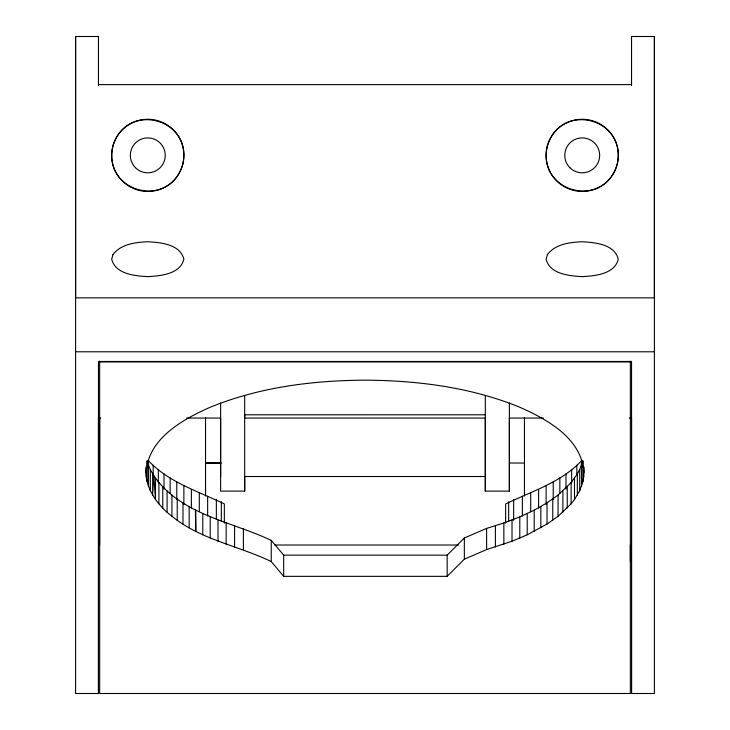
<?xml version="1.0" encoding="UTF-8"?>
<svg xmlns="http://www.w3.org/2000/svg" width="730" height="730" viewBox="0 0 730 730"><rect width="100%" height="100%" fill="white"/><g stroke="black" fill="none" stroke-linecap="round" stroke-linejoin="round"><path stroke-width="1.09" d="M98.459 85.547L98.459 36.5L75.601 36.5L75.601 297.858L654.399 297.849L654.399 36.5L631.541 36.5L631.541 85.547M75.601 36.5L75.601 693.5L98.459 693.5L98.459 417.469M99.663 545.027L99.663 418.482M583.918 467.09L583.644 477.201L582.859 481.727L579.702 490.715L574.492 499.521L571.115 503.828L558.067 516.274L547.016 524.058L527.215 534.798L512.013 541.213L486.609 549.59L464.344 559.18L447.161 576.344L283.678 576.344L271.241 561.58C238.564 545.73 200.777 539.735 171.933 516.274C156.786 504.731 144.084 487.019 146.109 467.09M146.356 477.201L146.356 467.163M147.141 481.727L147.141 460.53M148.455 486.244L148.455 465.046L147.405 461.433M148.528 465.229L148.528 460.84C169.068 482.521 198.368 491.363 224.347 503.919L224.347 523.173M150.298 490.715L150.298 469.518L148.455 465.046M152.643 473.943L152.643 495.141L153.756 475.622L150.298 469.518M153.19 475.157L153.19 465.275M155.508 478.323L155.508 499.521L153.756 475.622C180.556 514.76 231.456 521.421 271.241 540.383L283.678 555.147L283.678 576.344M158.337 482.795L158.337 469.627M158.912 503.828L158.912 482.63M162.754 508.071L162.754 486.873M164.013 489.209L164.013 473.843M167.097 512.214L167.097 491.016M170.154 493.316L170.154 477.958M171.933 516.274L171.933 495.077M176.788 499.475L176.788 481.928M177.235 520.225L177.235 499.028M182.984 524.058L182.984 502.861M183.869 504.412L183.869 485.76M189.17 527.772L189.17 506.574M191.369 508.098L191.369 489.456M195.786 510.161L195.786 531.358L195.412 509.96M199.308 511.611L199.308 492.969M202.785 534.798L202.785 513.601M207.648 516.055L207.648 496.309M210.213 538.074L210.213 516.886M216.354 519.24L216.354 499.493M218.005 541.213L218.005 520.015M220.624 476.508L220.624 418.062L186.688 418.062M221.336 521.494L221.336 501.738M226.145 544.178L226.145 522.981M234.585 546.971L234.585 525.773M243.391 549.59L243.391 528.392M220.624 402.923L220.624 491.108L244.687 491.108L244.687 395.806M271.241 561.58L271.241 540.383M447.161 576.344L447.161 555.147L464.344 537.983L486.609 528.392L503.855 522.981L519.787 516.886L534.214 510.161L547.016 502.861L558.067 495.077L571.115 482.63L577.33 473.943L579.702 469.518L582.595 461.433M464.344 559.18L464.344 537.983M509.376 402.914L509.376 491.117L485.313 491.117L485.313 395.797M486.609 549.59L486.609 528.392M495.396 546.971L495.396 525.773M503.855 544.178L503.855 522.981M505.653 523.173L505.653 503.919C531.632 491.363 560.932 482.521 581.472 460.84L581.545 486.244M508.664 521.494L508.664 501.738M512.013 541.213L512.013 520.015M513.646 520.335L513.646 499.493M519.787 538.074L519.787 516.886M522.379 516.055L522.379 496.309M527.215 534.798L527.215 513.601M530.692 511.611L530.692 492.969M534.214 531.358L534.214 510.161M538.603 508.098L538.603 489.456M540.83 527.772L540.83 506.574M546.131 504.412L546.131 485.76M547.016 524.058L547.016 502.861M552.765 520.225L552.765 499.028M553.212 499.475L553.212 481.928M558.067 516.274L558.067 495.077M559.846 493.316L559.846 477.958M562.876 512.214L562.876 491.016M565.987 489.209L565.987 473.843M567.246 508.071L567.246 486.873M571.115 503.828L571.115 482.63M571.654 482.795L571.654 469.627M574.492 499.521L574.492 478.323M576.837 475.157L576.837 465.275M577.33 495.141L577.33 473.943M579.702 490.715L579.702 469.518M582.859 481.727L582.859 460.53M583.644 477.201L583.644 467.163M630.337 561.68L630.337 545.027M654.399 36.5L654.399 693.5L631.541 693.5L631.541 417.469M146.109 472.666C147.989 438.639 182.509 419.476 210.213 407.249C259.113 387.21 312.476 380.476 365.009 380.157C417.542 380.476 470.896 387.219 519.787 407.249C547.509 419.476 581.974 438.639 583.918 472.666M98.459 84.625L631.541 84.625M75.601 351.796L654.399 351.796M99.663 361.961L630.337 361.961M485.313 414.786L244.687 414.795L244.687 418.062L485.313 418.062L485.313 491.117M98.459 418.062L100.722 418.062M543.312 418.062L509.376 418.062L509.376 491.117M629.278 418.062L631.541 418.062M221.354 463.021L205.55 463.03L220.314 463.021M509.732 463.021L524.45 463.021M485.313 476.508L244.687 476.508L244.687 491.108M275.027 545.018L458.385 545.018M283.678 555.147L447.161 555.147M631.541 693.5L631.541 361.459L98.459 361.459L98.459 693.5M630.337 361.222L630.337 693.5L99.663 693.5L99.663 361.222M582.859 461.36L582.859 463.587M524.45 417.505L524.459 496.044M205.541 417.505L205.541 496.044M147.141 461.36L147.141 463.587M112.922 146.018C101.908 192.072 169.168 210.094 182.655 164.706C193.669 118.643 126.409 100.621 112.922 146.018M547.345 146.018C536.331 192.072 603.591 210.094 617.078 164.706C628.092 118.643 560.832 100.621 547.345 146.018M112.922 254.679L111.699 259.196C115.422 274.206 134.904 275.904 147.788 276.634C160.673 275.904 180.164 274.206 183.887 259.196C180.164 244.176 160.673 242.488 147.788 241.749C135.461 242.287 120.824 244.012 112.922 254.679M547.345 254.679L546.113 259.196C549.836 274.206 569.327 275.904 582.212 276.634C595.096 275.904 614.578 274.206 618.301 259.196C614.578 244.176 595.096 242.488 582.212 241.749C569.884 242.287 555.247 244.012 547.345 254.679M564.162 186.615A36.089 36.089 0 0 0 618.301 155.362A36.089 36.089 0 0 0 564.162 124.1A36.089 36.089 0 0 0 564.162 186.615M569.875 167.699A17.447 17.447 0 0 0 599.065 159.879A17.447 17.447 0 0 0 577.695 138.508A17.447 17.447 0 0 0 569.875 167.699M135.451 167.699A17.447 17.447 0 0 0 164.642 159.879A17.447 17.447 0 0 0 143.272 138.508A17.447 17.447 0 0 0 135.451 167.699M129.739 186.615A36.089 36.089 0 0 0 183.887 155.362A36.089 36.089 0 0 0 129.739 124.1A36.089 36.089 0 0 0 129.739 186.615"/></g></svg>
